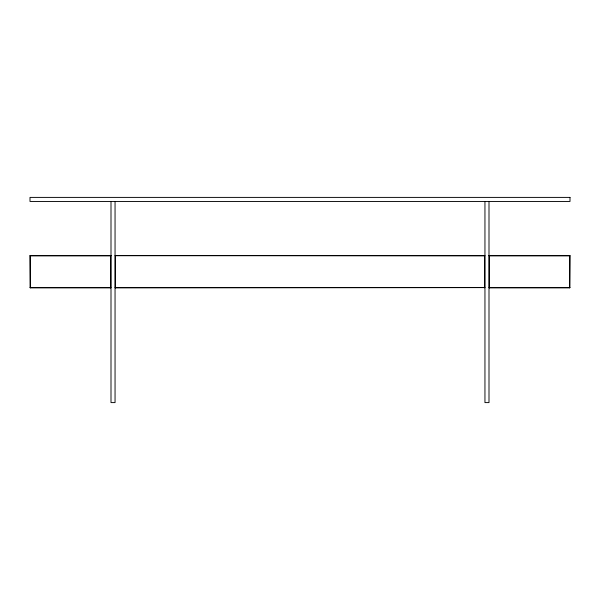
<?xml version="1.0" encoding="UTF-8"?>
<svg xmlns="http://www.w3.org/2000/svg" width="600" height="600" viewBox="0 0 600 600"><rect width="100%" height="100%" fill="white"/><g stroke="black" fill="none" stroke-linecap="round" stroke-linejoin="round"><path stroke-width="0.9" d="M30 255.72L111 255.72L30 255.72L30.27 287.85L110.73 287.85L111 287.58L30 287.58M115.32 255.45L115.05 255.72L484.95 255.72L115.32 255.45L115.32 287.85L484.95 287.58L115.05 287.58L115.32 287.85M570 255.72L489 255.72L570 255.72L569.73 287.85L489.27 287.85L489 287.58L570 287.58M569.73 255.45L569.73 287.85M489.27 255.45L489.27 287.85M489 201.45L489 402.6L484.95 402.6L484.95 201.45M484.68 255.45L484.68 287.85M115.05 201.45L115.05 402.6L111 402.6L111 201.45M110.73 255.45L110.73 287.85M30.27 255.45L30.27 287.85M570 197.4L30 197.4L30 201.45L570 201.45L570 197.4"/></g></svg>
